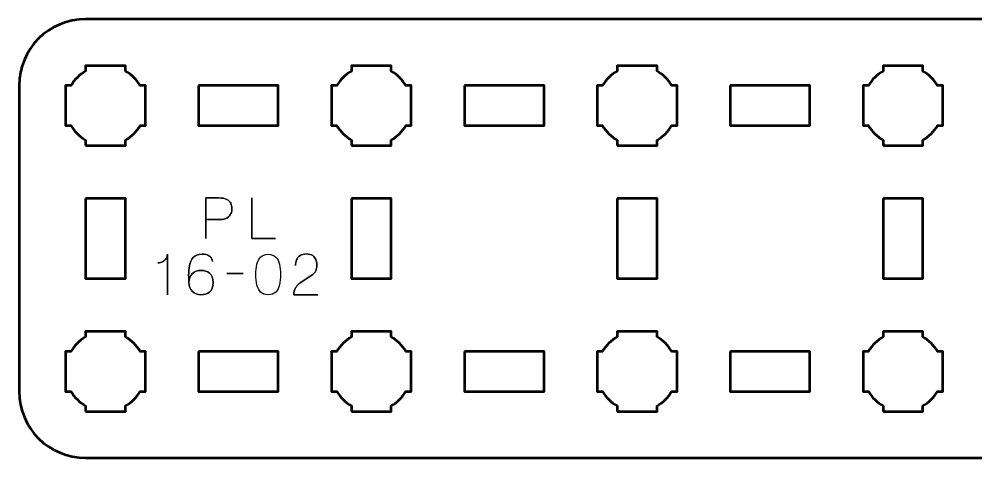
# Model space of a CAD drawing. Header units: centimetres. Extents: x -15.7 to 15.7, y -1.6 to 1.6.
# Drawn here: x -15.65 to -8.45, y -1.65 to 1.65 of the extents above; entities that cross this region are included whole.
import ezdxf

# ---------------------------------------------------------------- set-up
doc = ezdxf.new("R2010")
doc.units = ezdxf.units.CM
doc.header["$MEASUREMENT"] = 0
doc.layers.add('Layer 1', color=7, linetype='Continuous')

msp = doc.modelspace()

# ---------------------------------------------------------------- linework, layer by layer
at = {"layer": 'Layer 1', "lineweight": 53}
for points, knots in [([(-15.14993, 1.65), (-15.14993, 1.65), (15.14994, 1.65), (15.14994, 1.65), (15.14994, 1.65), (15.42708, 1.65), (15.65004, 1.4269), (15.65004, 1.1499), (15.65004, 1.1499), (15.65004, 1.1499), (15.65004, -1.15003), (15.65004, -1.15003), (15.65004, -1.15003), (15.65004, -1.42704), (15.42708, -1.64999), (15.14994, -1.64999), (15.14994, -1.64999), (15.14994, -1.64999), (-15.14993, -1.64999), (-15.14993, -1.64999), (-15.14993, -1.64999), (-15.42693, -1.64999), (-15.65003, -1.42704), (-15.65003, -1.15003), (-15.65003, -1.15003), (-15.65003, -1.15003), (-15.65003, 1.1499), (-15.65003, 1.1499), (-15.65003, 1.1499), (-15.65003, 1.4269), (-15.42693, 1.65), (-15.14993, 1.65)], [0, 0, 0, 0, 0.125, 0.125, 0.125, 0.125, 0.25, 0.25, 0.25, 0.25, 0.375, 0.375, 0.375, 0.375, 0.5, 0.5, 0.5, 0.5, 0.625, 0.625, 0.625, 0.625, 0.75, 0.75, 0.75, 0.75, 0.875, 0.875, 0.875, 0.875, 1, 1, 1, 1]), ([(-15.14993, 0.69997), (-15.14993, 0.69997), (-15.14993, 0.74008), (-15.14993, 0.74008), (-15.14993, 0.74008), (-15.19554, 0.7664), (-15.23347, 0.80442), (-15.25979, 0.8499), (-15.25979, 0.8499), (-15.25979, 0.8499), (-15.3, 0.8499), (-15.3, 0.8499), (-15.3, 0.8499), (-15.3, 0.8499), (-15.3, 0.99997), (-15.3, 0.99997), (-15.3, 0.99997), (-15.3, 0.99997), (-15.3, 1.1499), (-15.3, 1.1499), (-15.3, 1.1499), (-15.3, 1.1499), (-15.25979, 1.1499), (-15.25979, 1.1499), (-15.25979, 1.1499), (-15.23347, 1.19551), (-15.19554, 1.23344), (-15.14993, 1.25976), (-15.14993, 1.25976), (-15.14993, 1.25976), (-15.14993, 1.29997), (-15.14993, 1.29997), (-15.14993, 1.29997), (-15.14993, 1.29997), (-15, 1.29997), (-15, 1.29997), (-15, 1.29997), (-15, 1.29997), (-14.84993, 1.29997), (-14.84993, 1.29997), (-14.84993, 1.29997), (-14.84993, 1.29997), (-14.84993, 1.25976), (-14.84993, 1.25976), (-14.84993, 1.25976), (-14.80446, 1.23344), (-14.76643, 1.19551), (-14.74011, 1.1499), (-14.74011, 1.1499), (-14.74011, 1.1499), (-14.7, 1.1499), (-14.7, 1.1499), (-14.7, 1.1499), (-14.7, 1.1499), (-14.7, 0.99997), (-14.7, 0.99997), (-14.7, 0.99997), (-14.7, 0.99997), (-14.7, 0.8499), (-14.7, 0.8499), (-14.7, 0.8499), (-14.7, 0.8499), (-14.74011, 0.8499), (-14.74011, 0.8499), (-14.74011, 0.8499), (-14.76643, 0.80442), (-14.80446, 0.7664), (-14.84993, 0.74008), (-14.84993, 0.74008), (-14.84993, 0.74008), (-14.84993, 0.69997), (-14.84993, 0.69997), (-14.84993, 0.69997), (-14.84993, 0.69997), (-15, 0.69997), (-15, 0.69997), (-15, 0.69997), (-15, 0.69997), (-15.14993, 0.69997), (-15.14993, 0.69997)], [0, 0, 0, 0, 0.05, 0.05, 0.05, 0.05, 0.1, 0.1, 0.1, 0.1, 0.15, 0.15, 0.15, 0.15, 0.2, 0.2, 0.2, 0.2, 0.25, 0.25, 0.25, 0.25, 0.3, 0.3, 0.3, 0.3, 0.35, 0.35, 0.35, 0.35, 0.4, 0.4, 0.4, 0.4, 0.45, 0.45, 0.45, 0.45, 0.5, 0.5, 0.5, 0.5, 0.55, 0.55, 0.55, 0.55, 0.6, 0.6, 0.6, 0.6, 0.65, 0.65, 0.65, 0.65, 0.7, 0.7, 0.7, 0.7, 0.75, 0.75, 0.75, 0.75, 0.8, 0.8, 0.8, 0.8, 0.85, 0.85, 0.85, 0.85, 0.9, 0.9, 0.9, 0.9, 0.95, 0.95, 0.95, 0.95, 1, 1, 1, 1]), ([(-13.15, 0.69997), (-13.15, 0.69997), (-13.15, 0.74008), (-13.15, 0.74008), (-13.15, 0.74008), (-13.19547, 0.7664), (-13.2335, 0.80442), (-13.25982, 0.8499), (-13.25982, 0.8499), (-13.25982, 0.8499), (-13.29993, 0.8499), (-13.29993, 0.8499), (-13.29993, 0.8499), (-13.29993, 0.8499), (-13.29993, 0.99997), (-13.29993, 0.99997), (-13.29993, 0.99997), (-13.29993, 0.99997), (-13.29993, 1.1499), (-13.29993, 1.1499), (-13.29993, 1.1499), (-13.29993, 1.1499), (-13.25982, 1.1499), (-13.25982, 1.1499), (-13.25982, 1.1499), (-13.2335, 1.19551), (-13.19547, 1.23344), (-13.15, 1.25976), (-13.15, 1.25976), (-13.15, 1.25976), (-13.15, 1.29997), (-13.15, 1.29997), (-13.15, 1.29997), (-13.15, 1.29997), (-12.99993, 1.29997), (-12.99993, 1.29997), (-12.99993, 1.29997), (-12.99993, 1.29997), (-12.85, 1.29997), (-12.85, 1.29997), (-12.85, 1.29997), (-12.85, 1.29997), (-12.85, 1.25976), (-12.85, 1.25976), (-12.85, 1.25976), (-12.80452, 1.23344), (-12.76649, 1.19551), (-12.74018, 1.1499), (-12.74018, 1.1499), (-12.74018, 1.1499), (-12.69992, 1.1499), (-12.69992, 1.1499), (-12.69992, 1.1499), (-12.69992, 1.1499), (-12.69992, 0.99997), (-12.69992, 0.99997), (-12.69992, 0.99997), (-12.69992, 0.99997), (-12.69992, 0.8499), (-12.69992, 0.8499), (-12.69992, 0.8499), (-12.69992, 0.8499), (-12.74018, 0.8499), (-12.74018, 0.8499), (-12.74018, 0.8499), (-12.76649, 0.80442), (-12.80452, 0.7664), (-12.85, 0.74008), (-12.85, 0.74008), (-12.85, 0.74008), (-12.85, 0.69997), (-12.85, 0.69997), (-12.85, 0.69997), (-12.85, 0.69997), (-12.99993, 0.69997), (-12.99993, 0.69997), (-12.99993, 0.69997), (-12.99993, 0.69997), (-13.15, 0.69997), (-13.15, 0.69997)], [0, 0, 0, 0, 0.05, 0.05, 0.05, 0.05, 0.1, 0.1, 0.1, 0.1, 0.15, 0.15, 0.15, 0.15, 0.2, 0.2, 0.2, 0.2, 0.25, 0.25, 0.25, 0.25, 0.3, 0.3, 0.3, 0.3, 0.35, 0.35, 0.35, 0.35, 0.4, 0.4, 0.4, 0.4, 0.45, 0.45, 0.45, 0.45, 0.5, 0.5, 0.5, 0.5, 0.55, 0.55, 0.55, 0.55, 0.6, 0.6, 0.6, 0.6, 0.65, 0.65, 0.65, 0.65, 0.7, 0.7, 0.7, 0.7, 0.75, 0.75, 0.75, 0.75, 0.8, 0.8, 0.8, 0.8, 0.85, 0.85, 0.85, 0.85, 0.9, 0.9, 0.9, 0.9, 0.95, 0.95, 0.95, 0.95, 1, 1, 1, 1]), ([(-11.15007, 0.69997), (-11.15007, 0.69997), (-11.15007, 0.74008), (-11.15007, 0.74008), (-11.15007, 0.74008), (-11.19554, 0.7664), (-11.23343, 0.80442), (-11.25989, 0.8499), (-11.25989, 0.8499), (-11.25989, 0.8499), (-11.3, 0.8499), (-11.3, 0.8499), (-11.3, 0.8499), (-11.3, 0.8499), (-11.3, 0.99997), (-11.3, 0.99997), (-11.3, 0.99997), (-11.3, 0.99997), (-11.3, 1.1499), (-11.3, 1.1499), (-11.3, 1.1499), (-11.3, 1.1499), (-11.25989, 1.1499), (-11.25989, 1.1499), (-11.25989, 1.1499), (-11.23343, 1.19551), (-11.19554, 1.23344), (-11.15007, 1.25976), (-11.15007, 1.25976), (-11.15007, 1.25976), (-11.15007, 1.29997), (-11.15007, 1.29997), (-11.15007, 1.29997), (-11.15007, 1.29997), (-10.99999, 1.29997), (-10.99999, 1.29997), (-10.99999, 1.29997), (-10.99999, 1.29997), (-10.85006, 1.29997), (-10.85006, 1.29997), (-10.85006, 1.29997), (-10.85006, 1.29997), (-10.85006, 1.25976), (-10.85006, 1.25976), (-10.85006, 1.25976), (-10.80445, 1.23344), (-10.76653, 1.19551), (-10.74021, 1.1499), (-10.74021, 1.1499), (-10.74021, 1.1499), (-10.69999, 1.1499), (-10.69999, 1.1499), (-10.69999, 1.1499), (-10.69999, 1.1499), (-10.69999, 0.99997), (-10.69999, 0.99997), (-10.69999, 0.99997), (-10.69999, 0.99997), (-10.69999, 0.8499), (-10.69999, 0.8499), (-10.69999, 0.8499), (-10.69999, 0.8499), (-10.74021, 0.8499), (-10.74021, 0.8499), (-10.74021, 0.8499), (-10.76653, 0.80442), (-10.80445, 0.7664), (-10.85006, 0.74008), (-10.85006, 0.74008), (-10.85006, 0.74008), (-10.85006, 0.69997), (-10.85006, 0.69997), (-10.85006, 0.69997), (-10.85006, 0.69997), (-10.99999, 0.69997), (-10.99999, 0.69997), (-10.99999, 0.69997), (-10.99999, 0.69997), (-11.15007, 0.69997), (-11.15007, 0.69997)], [0, 0, 0, 0, 0.05, 0.05, 0.05, 0.05, 0.1, 0.1, 0.1, 0.1, 0.15, 0.15, 0.15, 0.15, 0.2, 0.2, 0.2, 0.2, 0.25, 0.25, 0.25, 0.25, 0.3, 0.3, 0.3, 0.3, 0.35, 0.35, 0.35, 0.35, 0.4, 0.4, 0.4, 0.4, 0.45, 0.45, 0.45, 0.45, 0.5, 0.5, 0.5, 0.5, 0.55, 0.55, 0.55, 0.55, 0.6, 0.6, 0.6, 0.6, 0.65, 0.65, 0.65, 0.65, 0.7, 0.7, 0.7, 0.7, 0.75, 0.75, 0.75, 0.75, 0.8, 0.8, 0.8, 0.8, 0.85, 0.85, 0.85, 0.85, 0.9, 0.9, 0.9, 0.9, 0.95, 0.95, 0.95, 0.95, 1, 1, 1, 1]), ([(-9.14996, 0.69997), (-9.14996, 0.69997), (-9.14996, 0.74008), (-9.14996, 0.74008), (-9.14996, 0.74008), (-9.19557, 0.7664), (-9.23346, 0.80442), (-9.25978, 0.8499), (-9.25978, 0.8499), (-9.25978, 0.8499), (-9.30003, 0.8499), (-9.30003, 0.8499), (-9.30003, 0.8499), (-9.30003, 0.8499), (-9.30003, 0.99997), (-9.30003, 0.99997), (-9.30003, 0.99997), (-9.30003, 0.99997), (-9.30003, 1.1499), (-9.30003, 1.1499), (-9.30003, 1.1499), (-9.30003, 1.1499), (-9.25978, 1.1499), (-9.25978, 1.1499), (-9.25978, 1.1499), (-9.23346, 1.19551), (-9.19557, 1.23344), (-9.14996, 1.25976), (-9.14996, 1.25976), (-9.14996, 1.25976), (-9.14996, 1.29997), (-9.14996, 1.29997), (-9.14996, 1.29997), (-9.14996, 1.29997), (-9.00003, 1.29997), (-9.00003, 1.29997), (-9.00003, 1.29997), (-9.00003, 1.29997), (-8.84995, 1.29997), (-8.84995, 1.29997), (-8.84995, 1.29997), (-8.84995, 1.29997), (-8.84995, 1.25976), (-8.84995, 1.25976), (-8.84995, 1.25976), (-8.80448, 1.23344), (-8.76645, 1.19551), (-8.74013, 1.1499), (-8.74013, 1.1499), (-8.74013, 1.1499), (-8.70002, 1.1499), (-8.70002, 1.1499), (-8.70002, 1.1499), (-8.70002, 1.1499), (-8.70002, 0.99997), (-8.70002, 0.99997), (-8.70002, 0.99997), (-8.70002, 0.99997), (-8.70002, 0.8499), (-8.70002, 0.8499), (-8.70002, 0.8499), (-8.70002, 0.8499), (-8.74013, 0.8499), (-8.74013, 0.8499), (-8.74013, 0.8499), (-8.76645, 0.80442), (-8.80448, 0.7664), (-8.84995, 0.74008), (-8.84995, 0.74008), (-8.84995, 0.74008), (-8.84995, 0.69997), (-8.84995, 0.69997), (-8.84995, 0.69997), (-8.84995, 0.69997), (-9.00003, 0.69997), (-9.00003, 0.69997), (-9.00003, 0.69997), (-9.00003, 0.69997), (-9.14996, 0.69997), (-9.14996, 0.69997)], [0, 0, 0, 0, 0.05, 0.05, 0.05, 0.05, 0.1, 0.1, 0.1, 0.1, 0.15, 0.15, 0.15, 0.15, 0.2, 0.2, 0.2, 0.2, 0.25, 0.25, 0.25, 0.25, 0.3, 0.3, 0.3, 0.3, 0.35, 0.35, 0.35, 0.35, 0.4, 0.4, 0.4, 0.4, 0.45, 0.45, 0.45, 0.45, 0.5, 0.5, 0.5, 0.5, 0.55, 0.55, 0.55, 0.55, 0.6, 0.6, 0.6, 0.6, 0.65, 0.65, 0.65, 0.65, 0.7, 0.7, 0.7, 0.7, 0.75, 0.75, 0.75, 0.75, 0.8, 0.8, 0.8, 0.8, 0.85, 0.85, 0.85, 0.85, 0.9, 0.9, 0.9, 0.9, 0.95, 0.95, 0.95, 0.95, 1, 1, 1, 1]), ([(-14.29998, 1.1499), (-14.29998, 1.1499), (-13.69998, 1.1499), (-13.69998, 1.1499), (-13.69998, 1.1499), (-13.69998, 1.1499), (-13.69998, 0.8499), (-13.69998, 0.8499), (-13.69998, 0.8499), (-13.69998, 0.8499), (-14.29998, 0.8499), (-14.29998, 0.8499), (-14.29998, 0.8499), (-14.29998, 0.8499), (-14.29998, 1.1499), (-14.29998, 1.1499)], [0, 0, 0, 0, 0.25, 0.25, 0.25, 0.25, 0.5, 0.5, 0.5, 0.5, 0.75, 0.75, 0.75, 0.75, 1, 1, 1, 1]), ([(-12.30002, 1.1499), (-12.30002, 1.1499), (-11.70001, 1.1499), (-11.70001, 1.1499), (-11.70001, 1.1499), (-11.70001, 1.1499), (-11.70001, 0.8499), (-11.70001, 0.8499), (-11.70001, 0.8499), (-11.70001, 0.8499), (-12.30002, 0.8499), (-12.30002, 0.8499), (-12.30002, 0.8499), (-12.30002, 0.8499), (-12.30002, 1.1499), (-12.30002, 1.1499)], [0, 0, 0, 0, 0.25, 0.25, 0.25, 0.25, 0.5, 0.5, 0.5, 0.5, 0.75, 0.75, 0.75, 0.75, 1, 1, 1, 1]), ([(-10.29994, 1.1499), (-10.29994, 1.1499), (-9.69994, 1.1499), (-9.69994, 1.1499), (-9.69994, 1.1499), (-9.69994, 1.1499), (-9.69994, 0.8499), (-9.69994, 0.8499), (-9.69994, 0.8499), (-9.69994, 0.8499), (-10.29994, 0.8499), (-10.29994, 0.8499), (-10.29994, 0.8499), (-10.29994, 0.8499), (-10.29994, 1.1499), (-10.29994, 1.1499)], [0, 0, 0, 0, 0.25, 0.25, 0.25, 0.25, 0.5, 0.5, 0.5, 0.5, 0.75, 0.75, 0.75, 0.75, 1, 1, 1, 1]), ([(-15.14993, 0.29995), (-15.14993, 0.29995), (-14.84993, 0.29995), (-14.84993, 0.29995), (-14.84993, 0.29995), (-14.84993, 0.29995), (-14.84993, -0.30005), (-14.84993, -0.30005), (-14.84993, -0.30005), (-14.84993, -0.30005), (-15.14993, -0.30005), (-15.14993, -0.30005), (-15.14993, -0.30005), (-15.14993, -0.30005), (-15.14993, 0.29995), (-15.14993, 0.29995)], [0, 0, 0, 0, 0.25, 0.25, 0.25, 0.25, 0.5, 0.5, 0.5, 0.5, 0.75, 0.75, 0.75, 0.75, 1, 1, 1, 1]), ([(-13.15, 0.29995), (-13.15, 0.29995), (-12.85, 0.29995), (-12.85, 0.29995), (-12.85, 0.29995), (-12.85, 0.29995), (-12.85, -0.30005), (-12.85, -0.30005), (-12.85, -0.30005), (-12.85, -0.30005), (-13.15, -0.30005), (-13.15, -0.30005), (-13.15, -0.30005), (-13.15, -0.30005), (-13.15, 0.29995), (-13.15, 0.29995)], [0, 0, 0, 0, 0.25, 0.25, 0.25, 0.25, 0.5, 0.5, 0.5, 0.5, 0.75, 0.75, 0.75, 0.75, 1, 1, 1, 1]), ([(-11.15007, 0.29995), (-11.15007, 0.29995), (-10.85006, 0.29995), (-10.85006, 0.29995), (-10.85006, 0.29995), (-10.85006, 0.29995), (-10.85006, -0.30005), (-10.85006, -0.30005), (-10.85006, -0.30005), (-10.85006, -0.30005), (-11.15007, -0.30005), (-11.15007, -0.30005), (-11.15007, -0.30005), (-11.15007, -0.30005), (-11.15007, 0.29995), (-11.15007, 0.29995)], [0, 0, 0, 0, 0.25, 0.25, 0.25, 0.25, 0.5, 0.5, 0.5, 0.5, 0.75, 0.75, 0.75, 0.75, 1, 1, 1, 1]), ([(-9.14996, 0.29995), (-9.14996, 0.29995), (-8.84995, 0.29995), (-8.84995, 0.29995), (-8.84995, 0.29995), (-8.84995, 0.29995), (-8.84995, -0.30005), (-8.84995, -0.30005), (-8.84995, -0.30005), (-8.84995, -0.30005), (-9.14996, -0.30005), (-9.14996, -0.30005), (-9.14996, -0.30005), (-9.14996, -0.30005), (-9.14996, 0.29995), (-9.14996, 0.29995)], [0, 0, 0, 0, 0.25, 0.25, 0.25, 0.25, 0.5, 0.5, 0.5, 0.5, 0.75, 0.75, 0.75, 0.75, 1, 1, 1, 1]), ([(-15.14993, -1.30011), (-15.14993, -1.30011), (-15.14993, -1.25985), (-15.14993, -1.25985), (-15.14993, -1.25985), (-15.19554, -1.23354), (-15.23347, -1.19551), (-15.25979, -1.15003), (-15.25979, -1.15003), (-15.25979, -1.15003), (-15.3, -1.15003), (-15.3, -1.15003), (-15.3, -1.15003), (-15.3, -1.15003), (-15.3, -1.0001), (-15.3, -1.0001), (-15.3, -1.0001), (-15.3, -1.0001), (-15.3, -0.85003), (-15.3, -0.85003), (-15.3, -0.85003), (-15.3, -0.85003), (-15.25979, -0.85003), (-15.25979, -0.85003), (-15.25979, -0.85003), (-15.23347, -0.80456), (-15.19554, -0.76653), (-15.14993, -0.74021), (-15.14993, -0.74021), (-15.14993, -0.74021), (-15.14993, -0.7001), (-15.14993, -0.7001), (-15.14993, -0.7001), (-15.14993, -0.7001), (-15, -0.7001), (-15, -0.7001), (-15, -0.7001), (-15, -0.7001), (-14.84993, -0.7001), (-14.84993, -0.7001), (-14.84993, -0.7001), (-14.84993, -0.7001), (-14.84993, -0.74021), (-14.84993, -0.74021), (-14.84993, -0.74021), (-14.80446, -0.76653), (-14.76643, -0.80456), (-14.74011, -0.85003), (-14.74011, -0.85003), (-14.74011, -0.85003), (-14.7, -0.85003), (-14.7, -0.85003), (-14.7, -0.85003), (-14.7, -0.85003), (-14.7, -1.0001), (-14.7, -1.0001), (-14.7, -1.0001), (-14.7, -1.0001), (-14.7, -1.15003), (-14.7, -1.15003), (-14.7, -1.15003), (-14.7, -1.15003), (-14.74011, -1.15003), (-14.74011, -1.15003), (-14.74011, -1.15003), (-14.76643, -1.19551), (-14.80446, -1.23354), (-14.84993, -1.25985), (-14.84993, -1.25985), (-14.84993, -1.25985), (-14.84993, -1.30011), (-14.84993, -1.30011), (-14.84993, -1.30011), (-14.84993, -1.30011), (-15, -1.30011), (-15, -1.30011), (-15, -1.30011), (-15, -1.30011), (-15.14993, -1.30011), (-15.14993, -1.30011)], [0, 0, 0, 0, 0.05, 0.05, 0.05, 0.05, 0.1, 0.1, 0.1, 0.1, 0.15, 0.15, 0.15, 0.15, 0.2, 0.2, 0.2, 0.2, 0.25, 0.25, 0.25, 0.25, 0.3, 0.3, 0.3, 0.3, 0.35, 0.35, 0.35, 0.35, 0.4, 0.4, 0.4, 0.4, 0.45, 0.45, 0.45, 0.45, 0.5, 0.5, 0.5, 0.5, 0.55, 0.55, 0.55, 0.55, 0.6, 0.6, 0.6, 0.6, 0.65, 0.65, 0.65, 0.65, 0.7, 0.7, 0.7, 0.7, 0.75, 0.75, 0.75, 0.75, 0.8, 0.8, 0.8, 0.8, 0.85, 0.85, 0.85, 0.85, 0.9, 0.9, 0.9, 0.9, 0.95, 0.95, 0.95, 0.95, 1, 1, 1, 1]), ([(-13.15, -1.30011), (-13.15, -1.30011), (-13.15, -1.25985), (-13.15, -1.25985), (-13.15, -1.25985), (-13.19547, -1.23354), (-13.2335, -1.19551), (-13.25982, -1.15003), (-13.25982, -1.15003), (-13.25982, -1.15003), (-13.29993, -1.15003), (-13.29993, -1.15003), (-13.29993, -1.15003), (-13.29993, -1.15003), (-13.29993, -1.0001), (-13.29993, -1.0001), (-13.29993, -1.0001), (-13.29993, -1.0001), (-13.29993, -0.85003), (-13.29993, -0.85003), (-13.29993, -0.85003), (-13.29993, -0.85003), (-13.25982, -0.85003), (-13.25982, -0.85003), (-13.25982, -0.85003), (-13.2335, -0.80456), (-13.19547, -0.76653), (-13.15, -0.74021), (-13.15, -0.74021), (-13.15, -0.74021), (-13.15, -0.7001), (-13.15, -0.7001), (-13.15, -0.7001), (-13.15, -0.7001), (-12.99993, -0.7001), (-12.99993, -0.7001), (-12.99993, -0.7001), (-12.99993, -0.7001), (-12.85, -0.7001), (-12.85, -0.7001), (-12.85, -0.7001), (-12.85, -0.7001), (-12.85, -0.74021), (-12.85, -0.74021), (-12.85, -0.74021), (-12.80452, -0.76653), (-12.76649, -0.80456), (-12.74018, -0.85003), (-12.74018, -0.85003), (-12.74018, -0.85003), (-12.69992, -0.85003), (-12.69992, -0.85003), (-12.69992, -0.85003), (-12.69992, -0.85003), (-12.69992, -1.0001), (-12.69992, -1.0001), (-12.69992, -1.0001), (-12.69992, -1.0001), (-12.69992, -1.15003), (-12.69992, -1.15003), (-12.69992, -1.15003), (-12.69992, -1.15003), (-12.74018, -1.15003), (-12.74018, -1.15003), (-12.74018, -1.15003), (-12.76649, -1.19551), (-12.80452, -1.23354), (-12.85, -1.25985), (-12.85, -1.25985), (-12.85, -1.25985), (-12.85, -1.30011), (-12.85, -1.30011), (-12.85, -1.30011), (-12.85, -1.30011), (-12.99993, -1.30011), (-12.99993, -1.30011), (-12.99993, -1.30011), (-12.99993, -1.30011), (-13.15, -1.30011), (-13.15, -1.30011)], [0, 0, 0, 0, 0.05, 0.05, 0.05, 0.05, 0.1, 0.1, 0.1, 0.1, 0.15, 0.15, 0.15, 0.15, 0.2, 0.2, 0.2, 0.2, 0.25, 0.25, 0.25, 0.25, 0.3, 0.3, 0.3, 0.3, 0.35, 0.35, 0.35, 0.35, 0.4, 0.4, 0.4, 0.4, 0.45, 0.45, 0.45, 0.45, 0.5, 0.5, 0.5, 0.5, 0.55, 0.55, 0.55, 0.55, 0.6, 0.6, 0.6, 0.6, 0.65, 0.65, 0.65, 0.65, 0.7, 0.7, 0.7, 0.7, 0.75, 0.75, 0.75, 0.75, 0.8, 0.8, 0.8, 0.8, 0.85, 0.85, 0.85, 0.85, 0.9, 0.9, 0.9, 0.9, 0.95, 0.95, 0.95, 0.95, 1, 1, 1, 1]), ([(-11.15007, -1.30011), (-11.15007, -1.30011), (-11.15007, -1.25985), (-11.15007, -1.25985), (-11.15007, -1.25985), (-11.19554, -1.23354), (-11.23343, -1.19551), (-11.25989, -1.15003), (-11.25989, -1.15003), (-11.25989, -1.15003), (-11.3, -1.15003), (-11.3, -1.15003), (-11.3, -1.15003), (-11.3, -1.15003), (-11.3, -1.0001), (-11.3, -1.0001), (-11.3, -1.0001), (-11.3, -1.0001), (-11.3, -0.85003), (-11.3, -0.85003), (-11.3, -0.85003), (-11.3, -0.85003), (-11.25989, -0.85003), (-11.25989, -0.85003), (-11.25989, -0.85003), (-11.23343, -0.80456), (-11.19554, -0.76653), (-11.15007, -0.74021), (-11.15007, -0.74021), (-11.15007, -0.74021), (-11.15007, -0.7001), (-11.15007, -0.7001), (-11.15007, -0.7001), (-11.15007, -0.7001), (-10.99999, -0.7001), (-10.99999, -0.7001), (-10.99999, -0.7001), (-10.99999, -0.7001), (-10.85006, -0.7001), (-10.85006, -0.7001), (-10.85006, -0.7001), (-10.85006, -0.7001), (-10.85006, -0.74021), (-10.85006, -0.74021), (-10.85006, -0.74021), (-10.80445, -0.76653), (-10.76653, -0.80456), (-10.74021, -0.85003), (-10.74021, -0.85003), (-10.74021, -0.85003), (-10.69999, -0.85003), (-10.69999, -0.85003), (-10.69999, -0.85003), (-10.69999, -0.85003), (-10.69999, -1.0001), (-10.69999, -1.0001), (-10.69999, -1.0001), (-10.69999, -1.0001), (-10.69999, -1.15003), (-10.69999, -1.15003), (-10.69999, -1.15003), (-10.69999, -1.15003), (-10.74021, -1.15003), (-10.74021, -1.15003), (-10.74021, -1.15003), (-10.76653, -1.19551), (-10.80445, -1.23354), (-10.85006, -1.25985), (-10.85006, -1.25985), (-10.85006, -1.25985), (-10.85006, -1.30011), (-10.85006, -1.30011), (-10.85006, -1.30011), (-10.85006, -1.30011), (-10.99999, -1.30011), (-10.99999, -1.30011), (-10.99999, -1.30011), (-10.99999, -1.30011), (-11.15007, -1.30011), (-11.15007, -1.30011)], [0, 0, 0, 0, 0.05, 0.05, 0.05, 0.05, 0.1, 0.1, 0.1, 0.1, 0.15, 0.15, 0.15, 0.15, 0.2, 0.2, 0.2, 0.2, 0.25, 0.25, 0.25, 0.25, 0.3, 0.3, 0.3, 0.3, 0.35, 0.35, 0.35, 0.35, 0.4, 0.4, 0.4, 0.4, 0.45, 0.45, 0.45, 0.45, 0.5, 0.5, 0.5, 0.5, 0.55, 0.55, 0.55, 0.55, 0.6, 0.6, 0.6, 0.6, 0.65, 0.65, 0.65, 0.65, 0.7, 0.7, 0.7, 0.7, 0.75, 0.75, 0.75, 0.75, 0.8, 0.8, 0.8, 0.8, 0.85, 0.85, 0.85, 0.85, 0.9, 0.9, 0.9, 0.9, 0.95, 0.95, 0.95, 0.95, 1, 1, 1, 1]), ([(-9.14996, -1.30011), (-9.14996, -1.30011), (-9.14996, -1.25985), (-9.14996, -1.25985), (-9.14996, -1.25985), (-9.19557, -1.23354), (-9.23346, -1.19551), (-9.25978, -1.15003), (-9.25978, -1.15003), (-9.25978, -1.15003), (-9.30003, -1.15003), (-9.30003, -1.15003), (-9.30003, -1.15003), (-9.30003, -1.15003), (-9.30003, -1.0001), (-9.30003, -1.0001), (-9.30003, -1.0001), (-9.30003, -1.0001), (-9.30003, -0.85003), (-9.30003, -0.85003), (-9.30003, -0.85003), (-9.30003, -0.85003), (-9.25978, -0.85003), (-9.25978, -0.85003), (-9.25978, -0.85003), (-9.23346, -0.80456), (-9.19557, -0.76653), (-9.14996, -0.74021), (-9.14996, -0.74021), (-9.14996, -0.74021), (-9.14996, -0.7001), (-9.14996, -0.7001), (-9.14996, -0.7001), (-9.14996, -0.7001), (-9.00003, -0.7001), (-9.00003, -0.7001), (-9.00003, -0.7001), (-9.00003, -0.7001), (-8.84995, -0.7001), (-8.84995, -0.7001), (-8.84995, -0.7001), (-8.84995, -0.7001), (-8.84995, -0.74021), (-8.84995, -0.74021), (-8.84995, -0.74021), (-8.80448, -0.76653), (-8.76645, -0.80456), (-8.74013, -0.85003), (-8.74013, -0.85003), (-8.74013, -0.85003), (-8.70002, -0.85003), (-8.70002, -0.85003), (-8.70002, -0.85003), (-8.70002, -0.85003), (-8.70002, -1.0001), (-8.70002, -1.0001), (-8.70002, -1.0001), (-8.70002, -1.0001), (-8.70002, -1.15003), (-8.70002, -1.15003), (-8.70002, -1.15003), (-8.70002, -1.15003), (-8.74013, -1.15003), (-8.74013, -1.15003), (-8.74013, -1.15003), (-8.76645, -1.19551), (-8.80448, -1.23354), (-8.84995, -1.25985), (-8.84995, -1.25985), (-8.84995, -1.25985), (-8.84995, -1.30011), (-8.84995, -1.30011), (-8.84995, -1.30011), (-8.84995, -1.30011), (-9.00003, -1.30011), (-9.00003, -1.30011), (-9.00003, -1.30011), (-9.00003, -1.30011), (-9.14996, -1.30011), (-9.14996, -1.30011)], [0, 0, 0, 0, 0.05, 0.05, 0.05, 0.05, 0.1, 0.1, 0.1, 0.1, 0.15, 0.15, 0.15, 0.15, 0.2, 0.2, 0.2, 0.2, 0.25, 0.25, 0.25, 0.25, 0.3, 0.3, 0.3, 0.3, 0.35, 0.35, 0.35, 0.35, 0.4, 0.4, 0.4, 0.4, 0.45, 0.45, 0.45, 0.45, 0.5, 0.5, 0.5, 0.5, 0.55, 0.55, 0.55, 0.55, 0.6, 0.6, 0.6, 0.6, 0.65, 0.65, 0.65, 0.65, 0.7, 0.7, 0.7, 0.7, 0.75, 0.75, 0.75, 0.75, 0.8, 0.8, 0.8, 0.8, 0.85, 0.85, 0.85, 0.85, 0.9, 0.9, 0.9, 0.9, 0.95, 0.95, 0.95, 0.95, 1, 1, 1, 1]), ([(-14.29998, -0.85003), (-14.29998, -0.85003), (-13.69998, -0.85003), (-13.69998, -0.85003), (-13.69998, -0.85003), (-13.69998, -0.85003), (-13.69998, -1.15003), (-13.69998, -1.15003), (-13.69998, -1.15003), (-13.69998, -1.15003), (-14.29998, -1.15003), (-14.29998, -1.15003), (-14.29998, -1.15003), (-14.29998, -1.15003), (-14.29998, -0.85003), (-14.29998, -0.85003)], [0, 0, 0, 0, 0.25, 0.25, 0.25, 0.25, 0.5, 0.5, 0.5, 0.5, 0.75, 0.75, 0.75, 0.75, 1, 1, 1, 1]), ([(-12.30002, -0.85003), (-12.30002, -0.85003), (-11.70001, -0.85003), (-11.70001, -0.85003), (-11.70001, -0.85003), (-11.70001, -0.85003), (-11.70001, -1.15003), (-11.70001, -1.15003), (-11.70001, -1.15003), (-11.70001, -1.15003), (-12.30002, -1.15003), (-12.30002, -1.15003), (-12.30002, -1.15003), (-12.30002, -1.15003), (-12.30002, -0.85003), (-12.30002, -0.85003)], [0, 0, 0, 0, 0.25, 0.25, 0.25, 0.25, 0.5, 0.5, 0.5, 0.5, 0.75, 0.75, 0.75, 0.75, 1, 1, 1, 1]), ([(-10.29994, -0.85003), (-10.29994, -0.85003), (-9.69994, -0.85003), (-9.69994, -0.85003), (-9.69994, -0.85003), (-9.69994, -0.85003), (-9.69994, -1.15003), (-9.69994, -1.15003), (-9.69994, -1.15003), (-9.69994, -1.15003), (-10.29994, -1.15003), (-10.29994, -1.15003), (-10.29994, -1.15003), (-10.29994, -1.15003), (-10.29994, -0.85003), (-10.29994, -0.85003)], [0, 0, 0, 0, 0.25, 0.25, 0.25, 0.25, 0.5, 0.5, 0.5, 0.5, 0.75, 0.75, 0.75, 0.75, 1, 1, 1, 1])]:
    msp.add_open_spline(points, degree=3, knots=knots, dxfattribs=at)
at = {"layer": 'Layer 1', "color": 40, "lineweight": 30}
for points, knots in [([(-14.24456, -0.00005), (-14.24456, -0.00005), (-14.24456, 0.30517), (-14.24456, 0.30517), (-14.24456, 0.30517), (-14.24456, 0.30517), (-14.14727, 0.30517), (-14.14727, 0.30517), (-14.14727, 0.30517), (-14.12165, 0.30489), (-14.10165, 0.30119), (-14.08747, 0.29403), (-14.08747, 0.29403), (-14.07357, 0.28672), (-14.06376, 0.2772), (-14.05812, 0.26535), (-14.05812, 0.26535), (-14.05262, 0.25349), (-14.04958, 0.24069), (-14.04902, 0.22689), (-14.04902, 0.22689), (-14.04835, 0.21285), (-14.05068, 0.19948), (-14.05618, 0.18682), (-14.05618, 0.18682), (-14.06172, 0.17412), (-14.07121, 0.16364), (-14.08444, 0.15553), (-14.08444, 0.15553), (-14.09795, 0.14738), (-14.11615, 0.14325), (-14.13929, 0.14297), (-14.13929, 0.14297), (-14.13929, 0.14297), (-14.24456, 0.14297), (-14.24456, 0.14297), (-14.24456, 0.14297), (-14.24456, 0.14297), (-14.13929, 0.14297), (-14.13929, 0.14297), (-14.13929, 0.14297), (-14.11654, 0.14325), (-14.09851, 0.14738), (-14.085, 0.15553), (-14.085, 0.15553), (-14.07163, 0.16364), (-14.0621, 0.17412), (-14.05646, 0.18682), (-14.05646, 0.18682), (-14.05096, 0.19948), (-14.04849, 0.21285), (-14.04902, 0.22689), (-14.04902, 0.22689), (-14.04958, 0.24069), (-14.05262, 0.25349), (-14.05826, 0.26535), (-14.05826, 0.26535), (-14.06405, 0.2772), (-14.07396, 0.28672), (-14.08789, 0.29403), (-14.08789, 0.29403), (-14.10207, 0.30119), (-14.12194, 0.30489), (-14.14727, 0.30517), (-14.14727, 0.30517), (-14.14727, 0.30517), (-14.24456, 0.30517), (-14.24456, 0.30517), (-14.24456, 0.30517), (-14.24456, 0.30517), (-14.24456, -0.00005), (-14.24456, -0.00005)], [0, 0, 0, 0, 0.0555556, 0.0555556, 0.0555556, 0.0555556, 0.1111111, 0.1111111, 0.1111111, 0.1111111, 0.1666667, 0.1666667, 0.1666667, 0.1666667, 0.2222222, 0.2222222, 0.2222222, 0.2222222, 0.2777778, 0.2777778, 0.2777778, 0.2777778, 0.3333333, 0.3333333, 0.3333333, 0.3333333, 0.3888889, 0.3888889, 0.3888889, 0.3888889, 0.4444444, 0.4444444, 0.4444444, 0.4444444, 0.5, 0.5, 0.5, 0.5, 0.5555556, 0.5555556, 0.5555556, 0.5555556, 0.6111111, 0.6111111, 0.6111111, 0.6111111, 0.6666667, 0.6666667, 0.6666667, 0.6666667, 0.7222222, 0.7222222, 0.7222222, 0.7222222, 0.7777778, 0.7777778, 0.7777778, 0.7777778, 0.8333333, 0.8333333, 0.8333333, 0.8333333, 0.8888889, 0.8888889, 0.8888889, 0.8888889, 0.9444444, 0.9444444, 0.9444444, 0.9444444, 1, 1, 1, 1]), ([(-13.71995, -0.00005), (-13.71995, -0.00005), (-13.89813, -0.00005), (-13.89813, -0.00005), (-13.89813, -0.00005), (-13.89813, -0.00005), (-13.89813, 0.30517), (-13.89813, 0.30517), (-13.89813, 0.30517), (-13.89813, 0.30517), (-13.89813, -0.00005), (-13.89813, -0.00005), (-13.89813, -0.00005), (-13.89813, -0.00005), (-13.71995, -0.00005), (-13.71995, -0.00005)], [0, 0, 0, 0, 0.25, 0.25, 0.25, 0.25, 0.5, 0.5, 0.5, 0.5, 0.75, 0.75, 0.75, 0.75, 1, 1, 1, 1]), ([(-14.53465, -0.42338), (-14.53465, -0.42338), (-14.53465, -0.11816), (-14.53465, -0.11816), (-14.53465, -0.11816), (-14.53522, -0.13538), (-14.53973, -0.14875), (-14.54855, -0.15813), (-14.54855, -0.15813), (-14.55737, -0.16762), (-14.56746, -0.17425), (-14.57847, -0.17796), (-14.57847, -0.17796), (-14.58975, -0.18184), (-14.59914, -0.18388), (-14.60658, -0.18416), (-14.60658, -0.18416), (-14.59914, -0.18388), (-14.58975, -0.18184), (-14.57847, -0.17796), (-14.57847, -0.17796), (-14.56746, -0.17425), (-14.55737, -0.16762), (-14.54855, -0.15813), (-14.54855, -0.15813), (-14.53973, -0.14875), (-14.53522, -0.13538), (-14.53465, -0.11816), (-14.53465, -0.11816), (-14.53465, -0.11816), (-14.53465, -0.42338), (-14.53465, -0.42338)], [0, 0, 0, 0, 0.125, 0.125, 0.125, 0.125, 0.25, 0.25, 0.25, 0.25, 0.375, 0.375, 0.375, 0.375, 0.5, 0.5, 0.5, 0.5, 0.625, 0.625, 0.625, 0.625, 0.75, 0.75, 0.75, 0.75, 0.875, 0.875, 0.875, 0.875, 1, 1, 1, 1]), ([(-14.37258, -0.33148), (-14.37216, -0.30379), (-14.36362, -0.2816), (-14.34697, -0.26506), (-14.34697, -0.26506), (-14.33043, -0.24851), (-14.30905, -0.24011), (-14.28287, -0.23969), (-14.28287, -0.23969), (-14.2567, -0.2393), (-14.23465, -0.24604), (-14.21701, -0.26008), (-14.21701, -0.26008), (-14.19951, -0.27416), (-14.19041, -0.29801), (-14.18974, -0.33148), (-14.18974, -0.33148), (-14.19041, -0.36525), (-14.19951, -0.38909), (-14.21701, -0.40313), (-14.21701, -0.40313), (-14.23465, -0.41707), (-14.2567, -0.42381), (-14.28287, -0.42338), (-14.28287, -0.42338), (-14.30905, -0.42314), (-14.33015, -0.4147), (-14.34627, -0.39816), (-14.34627, -0.39816), (-14.36267, -0.38165), (-14.37149, -0.35946), (-14.37258, -0.33148), (-14.37258, -0.33148), (-14.37357, -0.31716), (-14.3741, -0.29825), (-14.37452, -0.27483), (-14.37452, -0.27483), (-14.37505, -0.25154), (-14.37301, -0.22784), (-14.36832, -0.20388), (-14.36832, -0.20388), (-14.36377, -0.1799), (-14.35428, -0.15965), (-14.33967, -0.1431), (-14.33967, -0.1431), (-14.32517, -0.12656), (-14.30326, -0.11802), (-14.27391, -0.11735), (-14.27391, -0.11735), (-14.25285, -0.11774), (-14.23659, -0.12105), (-14.22526, -0.12726), (-14.22526, -0.12726), (-14.21398, -0.13358), (-14.20625, -0.14102), (-14.20184, -0.14959), (-14.20184, -0.14959), (-14.19757, -0.15827), (-14.1951, -0.16624), (-14.1944, -0.17369), (-14.1944, -0.17369), (-14.1951, -0.16624), (-14.19757, -0.15827), (-14.20184, -0.14959), (-14.20184, -0.14959), (-14.20625, -0.14102), (-14.21398, -0.13358), (-14.22526, -0.12726), (-14.22526, -0.12726), (-14.23659, -0.12105), (-14.25285, -0.11774), (-14.27391, -0.11735), (-14.27391, -0.11735), (-14.30326, -0.11802), (-14.32517, -0.12656), (-14.33967, -0.1431), (-14.33967, -0.1431), (-14.35428, -0.15965), (-14.36377, -0.1799), (-14.36832, -0.20388), (-14.36832, -0.20388), (-14.37301, -0.22784), (-14.37505, -0.25154), (-14.37452, -0.27483), (-14.37452, -0.27483), (-14.3741, -0.29825), (-14.37357, -0.31716), (-14.37258, -0.33148), (-14.37258, -0.33148), (-14.37149, -0.35946), (-14.36267, -0.38165), (-14.34627, -0.39816), (-14.34627, -0.39816), (-14.33015, -0.4147), (-14.30905, -0.42314), (-14.28287, -0.42338), (-14.28287, -0.42338), (-14.2567, -0.42381), (-14.23465, -0.41707), (-14.21701, -0.40313), (-14.21701, -0.40313), (-14.19951, -0.38909), (-14.19041, -0.36525), (-14.18974, -0.33148), (-14.18974, -0.33148), (-14.19041, -0.29801), (-14.19951, -0.27416), (-14.21701, -0.26008), (-14.21701, -0.26008), (-14.23465, -0.24604), (-14.2567, -0.2393), (-14.28287, -0.23969), (-14.28287, -0.23969), (-14.30905, -0.24011), (-14.33043, -0.24851), (-14.34697, -0.26506), (-14.34697, -0.26506), (-14.36362, -0.2816), (-14.37216, -0.30379), (-14.37258, -0.33148)], [0, 0, 0, 0, 0.0333333, 0.0333333, 0.0333333, 0.0333333, 0.0666667, 0.0666667, 0.0666667, 0.0666667, 0.1, 0.1, 0.1, 0.1, 0.1333333, 0.1333333, 0.1333333, 0.1333333, 0.1666667, 0.1666667, 0.1666667, 0.1666667, 0.2, 0.2, 0.2, 0.2, 0.2333333, 0.2333333, 0.2333333, 0.2333333, 0.2666667, 0.2666667, 0.2666667, 0.2666667, 0.3, 0.3, 0.3, 0.3, 0.3333333, 0.3333333, 0.3333333, 0.3333333, 0.3666667, 0.3666667, 0.3666667, 0.3666667, 0.4, 0.4, 0.4, 0.4, 0.4333333, 0.4333333, 0.4333333, 0.4333333, 0.4666667, 0.4666667, 0.4666667, 0.4666667, 0.5, 0.5, 0.5, 0.5, 0.5333333, 0.5333333, 0.5333333, 0.5333333, 0.5666667, 0.5666667, 0.5666667, 0.5666667, 0.6, 0.6, 0.6, 0.6, 0.6333333, 0.6333333, 0.6333333, 0.6333333, 0.6666667, 0.6666667, 0.6666667, 0.6666667, 0.7, 0.7, 0.7, 0.7, 0.7333333, 0.7333333, 0.7333333, 0.7333333, 0.7666667, 0.7666667, 0.7666667, 0.7666667, 0.8, 0.8, 0.8, 0.8, 0.8333333, 0.8333333, 0.8333333, 0.8333333, 0.8666667, 0.8666667, 0.8666667, 0.8666667, 0.9, 0.9, 0.9, 0.9, 0.9333333, 0.9333333, 0.9333333, 0.9333333, 0.9666667, 0.9666667, 0.9666667, 0.9666667, 1, 1, 1, 1]), ([(-13.77604, -0.42338), (-13.75152, -0.42314), (-13.7325, -0.41622), (-13.71899, -0.40271), (-13.71899, -0.40271), (-13.70562, -0.38923), (-13.69624, -0.37103), (-13.69102, -0.34803), (-13.69102, -0.34803), (-13.6859, -0.32513), (-13.68343, -0.29952), (-13.68372, -0.27098), (-13.68372, -0.27098), (-13.68343, -0.24287), (-13.6859, -0.21725), (-13.69102, -0.19422), (-13.69102, -0.19422), (-13.69624, -0.1715), (-13.70562, -0.1533), (-13.71899, -0.1395), (-13.71899, -0.1395), (-13.7325, -0.12603), (-13.75152, -0.11897), (-13.77604, -0.11858), (-13.77604, -0.11858), (-13.8007, -0.11897), (-13.81971, -0.12603), (-13.83308, -0.1395), (-13.83308, -0.1395), (-13.84659, -0.1533), (-13.85584, -0.1715), (-13.86092, -0.19422), (-13.86092, -0.19422), (-13.86617, -0.21725), (-13.86864, -0.24287), (-13.86822, -0.27098), (-13.86822, -0.27098), (-13.86864, -0.29952), (-13.86617, -0.32513), (-13.86092, -0.34803), (-13.86092, -0.34803), (-13.85584, -0.37103), (-13.84659, -0.38923), (-13.83308, -0.40271), (-13.83308, -0.40271), (-13.81971, -0.41622), (-13.8007, -0.42314), (-13.77604, -0.42338)], [0, 0, 0, 0, 0.0833333, 0.0833333, 0.0833333, 0.0833333, 0.1666667, 0.1666667, 0.1666667, 0.1666667, 0.25, 0.25, 0.25, 0.25, 0.3333333, 0.3333333, 0.3333333, 0.3333333, 0.4166667, 0.4166667, 0.4166667, 0.4166667, 0.5, 0.5, 0.5, 0.5, 0.5833333, 0.5833333, 0.5833333, 0.5833333, 0.6666667, 0.6666667, 0.6666667, 0.6666667, 0.75, 0.75, 0.75, 0.75, 0.8333333, 0.8333333, 0.8333333, 0.8333333, 0.9166667, 0.9166667, 0.9166667, 0.9166667, 1, 1, 1, 1]), ([(-13.77604, -0.42338), (-13.75152, -0.42314), (-13.7325, -0.41622), (-13.71899, -0.40271), (-13.71899, -0.40271), (-13.70562, -0.38923), (-13.69624, -0.37103), (-13.69102, -0.34803), (-13.69102, -0.34803), (-13.6859, -0.32513), (-13.68343, -0.29952), (-13.68372, -0.27098), (-13.68372, -0.27098), (-13.68343, -0.24287), (-13.6859, -0.21725), (-13.69102, -0.19422), (-13.69102, -0.19422), (-13.69624, -0.1715), (-13.70562, -0.1533), (-13.71899, -0.1395), (-13.71899, -0.1395), (-13.7325, -0.12603), (-13.75152, -0.11897), (-13.77604, -0.11858), (-13.77604, -0.11858), (-13.8007, -0.11897), (-13.81971, -0.12603), (-13.83308, -0.1395), (-13.83308, -0.1395), (-13.84659, -0.1533), (-13.85584, -0.1715), (-13.86092, -0.19422), (-13.86092, -0.19422), (-13.86617, -0.21725), (-13.86864, -0.24287), (-13.86822, -0.27098), (-13.86822, -0.27098), (-13.86864, -0.29952), (-13.86617, -0.32513), (-13.86092, -0.34803), (-13.86092, -0.34803), (-13.85584, -0.37103), (-13.84659, -0.38923), (-13.83308, -0.40271), (-13.83308, -0.40271), (-13.81971, -0.41622), (-13.8007, -0.42314), (-13.77604, -0.42338)], [0, 0, 0, 0, 0.0833333, 0.0833333, 0.0833333, 0.0833333, 0.1666667, 0.1666667, 0.1666667, 0.1666667, 0.25, 0.25, 0.25, 0.25, 0.3333333, 0.3333333, 0.3333333, 0.3333333, 0.4166667, 0.4166667, 0.4166667, 0.4166667, 0.5, 0.5, 0.5, 0.5, 0.5833333, 0.5833333, 0.5833333, 0.5833333, 0.6666667, 0.6666667, 0.6666667, 0.6666667, 0.75, 0.75, 0.75, 0.75, 0.8333333, 0.8333333, 0.8333333, 0.8333333, 0.9166667, 0.9166667, 0.9166667, 0.9166667, 1, 1, 1, 1]), ([(-13.40135, -0.42338), (-13.40135, -0.42338), (-13.58296, -0.42338), (-13.58296, -0.42338), (-13.58296, -0.42338), (-13.58243, -0.40313), (-13.57869, -0.38673), (-13.57196, -0.37392), (-13.57196, -0.37392), (-13.56532, -0.36126), (-13.55679, -0.35064), (-13.54631, -0.3421), (-13.54631, -0.3421), (-13.53597, -0.33381), (-13.52468, -0.3257), (-13.51227, -0.31797), (-13.51227, -0.31797), (-13.51227, -0.31797), (-13.43995, -0.26975), (-13.43995, -0.26975), (-13.43995, -0.26975), (-13.42559, -0.25927), (-13.41691, -0.24699), (-13.41388, -0.23324), (-13.41388, -0.23324), (-13.41098, -0.21944), (-13.40975, -0.2054), (-13.41031, -0.1909), (-13.41031, -0.1909), (-13.41017, -0.18113), (-13.4125, -0.17037), (-13.41719, -0.15866), (-13.41719, -0.15866), (-13.42202, -0.14723), (-13.43, -0.13732), (-13.44132, -0.12878), (-13.44132, -0.12878), (-13.45275, -0.12049), (-13.46831, -0.11608), (-13.48817, -0.11569), (-13.48817, -0.11569), (-13.50828, -0.11608), (-13.52454, -0.12049), (-13.53668, -0.12892), (-13.53668, -0.12892), (-13.54895, -0.13746), (-13.55777, -0.14832), (-13.56314, -0.16145), (-13.56314, -0.16145), (-13.56864, -0.17478), (-13.57125, -0.18857), (-13.57111, -0.20276), (-13.57111, -0.20276), (-13.57125, -0.18857), (-13.56864, -0.17478), (-13.56314, -0.16145), (-13.56314, -0.16145), (-13.55777, -0.14832), (-13.54895, -0.13746), (-13.53668, -0.12892), (-13.53668, -0.12892), (-13.52454, -0.12049), (-13.50828, -0.11608), (-13.48817, -0.11569), (-13.48817, -0.11569), (-13.46831, -0.11608), (-13.45275, -0.12049), (-13.44132, -0.12878), (-13.44132, -0.12878), (-13.43, -0.13732), (-13.42202, -0.14723), (-13.41719, -0.15866), (-13.41719, -0.15866), (-13.4125, -0.17037), (-13.41017, -0.18113), (-13.41031, -0.1909), (-13.41031, -0.1909), (-13.40975, -0.2054), (-13.41098, -0.21944), (-13.41388, -0.23324), (-13.41388, -0.23324), (-13.41691, -0.24699), (-13.42559, -0.25927), (-13.43995, -0.26975), (-13.43995, -0.26975), (-13.43995, -0.26975), (-13.51227, -0.31797), (-13.51227, -0.31797), (-13.51227, -0.31797), (-13.52468, -0.3257), (-13.53597, -0.33381), (-13.54631, -0.3421), (-13.54631, -0.3421), (-13.55679, -0.35064), (-13.56532, -0.36126), (-13.57196, -0.37392), (-13.57196, -0.37392), (-13.57869, -0.38673), (-13.58243, -0.40313), (-13.58296, -0.42338), (-13.58296, -0.42338), (-13.58296, -0.42338), (-13.40135, -0.42338), (-13.40135, -0.42338)], [0, 0, 0, 0, 0.0384615, 0.0384615, 0.0384615, 0.0384615, 0.0769231, 0.0769231, 0.0769231, 0.0769231, 0.1153846, 0.1153846, 0.1153846, 0.1153846, 0.1538462, 0.1538462, 0.1538462, 0.1538462, 0.1923077, 0.1923077, 0.1923077, 0.1923077, 0.2307692, 0.2307692, 0.2307692, 0.2307692, 0.2692308, 0.2692308, 0.2692308, 0.2692308, 0.3076923, 0.3076923, 0.3076923, 0.3076923, 0.3461538, 0.3461538, 0.3461538, 0.3461538, 0.3846154, 0.3846154, 0.3846154, 0.3846154, 0.4230769, 0.4230769, 0.4230769, 0.4230769, 0.4615385, 0.4615385, 0.4615385, 0.4615385, 0.5, 0.5, 0.5, 0.5, 0.5384615, 0.5384615, 0.5384615, 0.5384615, 0.5769231, 0.5769231, 0.5769231, 0.5769231, 0.6153846, 0.6153846, 0.6153846, 0.6153846, 0.6538462, 0.6538462, 0.6538462, 0.6538462, 0.6923077, 0.6923077, 0.6923077, 0.6923077, 0.7307692, 0.7307692, 0.7307692, 0.7307692, 0.7692308, 0.7692308, 0.7692308, 0.7692308, 0.8076923, 0.8076923, 0.8076923, 0.8076923, 0.8461538, 0.8461538, 0.8461538, 0.8461538, 0.8846154, 0.8846154, 0.8846154, 0.8846154, 0.9230769, 0.9230769, 0.9230769, 0.9230769, 0.9615385, 0.9615385, 0.9615385, 0.9615385, 1, 1, 1, 1]), ([(-14.08818, -0.26382), (-14.08818, -0.26382), (-13.96495, -0.26382), (-13.96495, -0.26382), (-13.96495, -0.26382), (-13.96495, -0.26382), (-14.08818, -0.26382), (-14.08818, -0.26382)], [0, 0, 0, 0, 0.5, 0.5, 0.5, 0.5, 1, 1, 1, 1])]:
    msp.add_open_spline(points, degree=3, knots=knots, dxfattribs=at)

doc.saveas('drawing.dxf')
